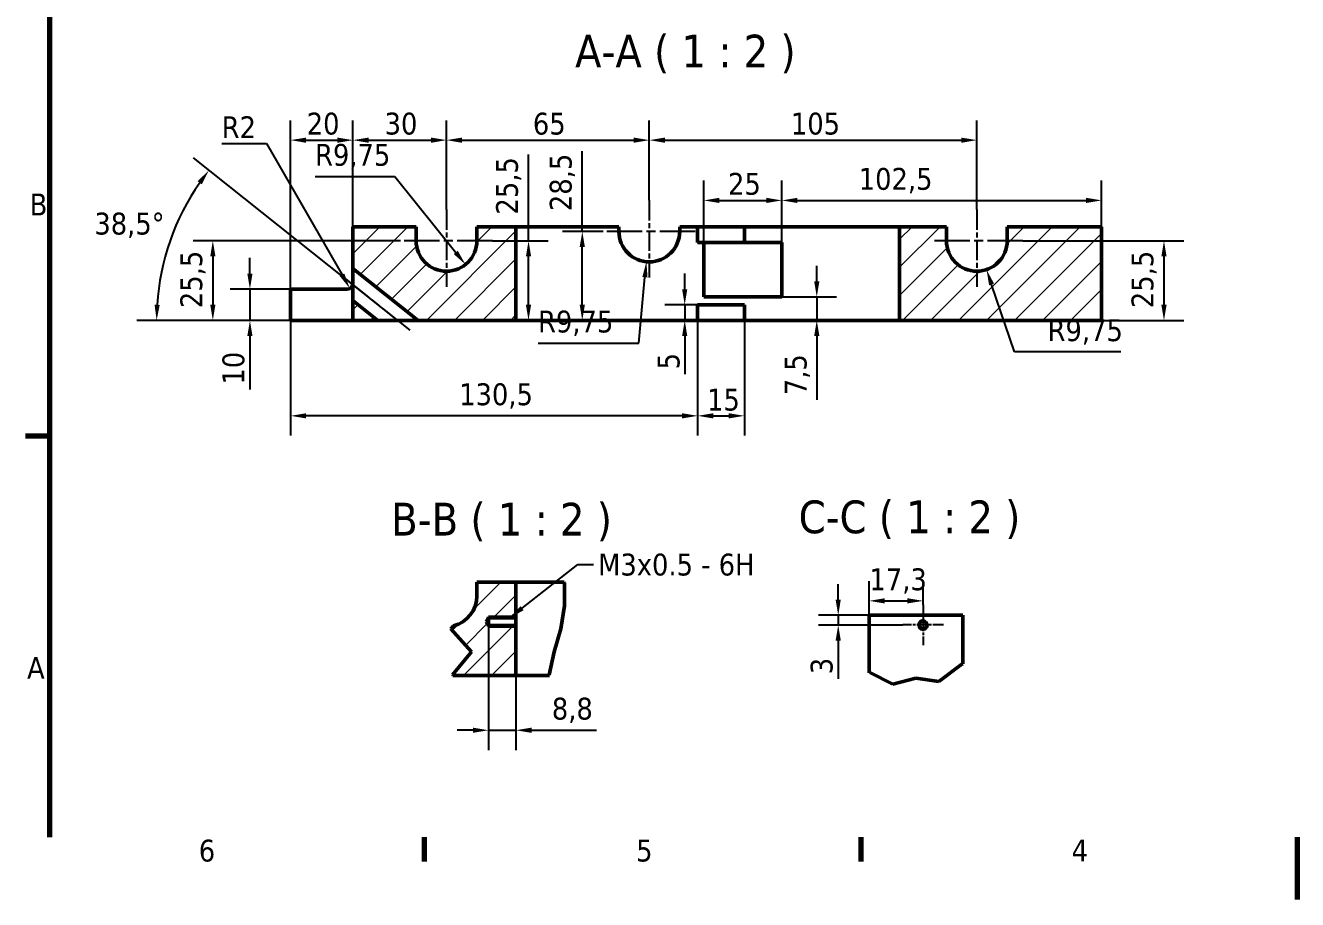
# Model space of a CAD drawing. Header units: millimetres. Extents: x 0 to 840, y 0 to 594.
# Drawn here: x 12.2 to 420, y 0 to 280.1 of the extents above; entities that cross this region are included whole.
import ezdxf

# ---------------------------------------------------------------- set-up
doc = ezdxf.new("R2010")
doc.units = ezdxf.units.MM
doc.header["$LTSCALE"] = 2
doc.linetypes.add('CHAIN', pattern=[0.3543, 0.2362, -0.0295, 0.0591, -0.0295])
for name, color, linetype, lineweight in [('Border (ISO)', 7, 'Continuous', 70), ('Break Line (ISO)', 7, 'Continuous', 50), ('Center Mark (ISO)', 7, 'Continuous', 25), ('Centerline (ISO)', 7, 'Continuous', 25), ('Dimension (ISO)', 7, 'Continuous', 25), ('Hatch (ISO)', 7, 'Continuous', 18), ('Symbol (ISO)', 7, 'Continuous', 25), ('Visible (ISO)', 7, 'Continuous', 50), ('Visible Narrow (ISO)', 7, 'Continuous', 35)]:
    doc.layers.add(name, color=color, linetype=linetype, lineweight=lineweight)
doc.styles.add('Label Text (ISO)', font='tahoma.ttf')
doc.styles.add('Note Text (ISO)', font='tahoma.ttf')
doc.dimstyles.new('Default - Method 1b (ISO)', dxfattribs={"dimscale": 2, "dimtxt": 3.5, "dimasz": 2.5, "dimexe": 3.175, "dimexo": 0, "dimgap": 0.762, "dimtad": 1, "dimtoh": 1, "dimrnd": 1e-08, "dimtxsty": 'Note Text (ISO)', "dimcen": 0.09, "dimdle": 10, "dimclrd": 256, "dimclre": 256, "dimclrt": 256, "dimazin": 2, "dimtfac": 1, "dimtmove": 0, "dimatfit": 3, "dimfxl": 0, "dimtolj": 1, "dimlwd": -1, "dimlwe": -1, "dimarcsym": 0})
doc.dimstyles.new('Default - Method 1b (ISO)$7', dxfattribs={"dimscale": 2, "dimtxt": 3.5, "dimasz": 2.5, "dimexe": 3.175, "dimexo": 0, "dimgap": 0.762, "dimtad": 1, "dimtoh": 1, "dimrnd": 1e-08, "dimtxsty": 'Note Text (ISO)', "dimcen": 0.09, "dimdle": 10, "dimclrd": 256, "dimclre": 256, "dimclrt": 256, "dimazin": 2, "dimtfac": 1, "dimtmove": 0, "dimatfit": 3, "dimfxl": 0, "dimtolj": 1, "dimlwd": -1, "dimlwe": -1, "dimarcsym": 0})
pattern_1 = [(45, (0, 0), (-4.49013, 4.49013), [])]

# ---------------------------------------------------------------- blocks, each defined once
blk = doc.blocks.new('Borders Default Border')
at = {"layer": 'Border (ISO)'}
for p, q in [((10, 74.25), (6.1, 74.25)), ((70, 10), (70, 6.1)), ((140, 10), (140, 6.1))]:
    blk.add_line(p, q, dxfattribs=at)
at = {"layer": 'Border (ISO)', "flags": 128}
for points in [[(10, 10), (10, 287)], [(210, 0), (210, 10)]]:
    blk.add_lwpolyline(points, dxfattribs=at)
at = {"layer": 'Border (ISO)', "char_height": 3.5, "attachment_point": 7, "style": 'Note Text (ISO)'}
for s, insert in [('B', (6.78, 109.63)), ('A', (6.36, 35.38)), ('6', (33.88, 6.03)), ('5', (103.98, 6.03)), ('4', (173.78, 6.1))]:
    blk.add_mtext(s, dxfattribs=dict(at, insert=insert))
blk = doc.blocks.new('*D49')
at = {"layer": 'Defpoints', "color": 0}
for p in [(61.88, 219.1), (117.18, 185.62), (131.63, 185.63), (131.65, 185.62)]:
    blk.add_point(p, dxfattribs=at)
at = {"layer": 'Dimension (ISO)'}
for p, q in [((131.63, 185.63), (66.07, 237.69)), ((117.18, 185.62), (47.91, 185.62))]:
    blk.add_line(p, q, dxfattribs=at)
blk.add_arc((131.65, 185.62), 77.39, 145.2487, 176.2976, dxfattribs=at)
for points in [[(67.39, 230.23), (68.73, 229.23), (71.04, 233.75)], [(55.25, 190.59), (53.59, 190.64), (54.26, 185.62)]]:
    blk.add_solid(points, dxfattribs=at)
at = {"layer": 'Dimension (ISO)', "insert": (34.29, 220.14), "char_height": 7, "attachment_point": 1, "style": 'Note Text (ISO)'}
blk.add_mtext('\\A1;38,5°', dxfattribs=at)
blk = doc.blocks.new('*D50')
at = {"layer": 'Defpoints', "color": 0}
for p in [(115.18, 197.62), (116.17, 195.88)]:
    blk.add_point(p, dxfattribs=at)
at = {"layer": 'Dimension (ISO)'}
for p, q in [((75.11, 242.35), (89.49, 242.35)), ((89.49, 242.35), (113.68, 200.22))]:
    blk.add_line(p, q, dxfattribs=at)
blk.add_solid([(114.41, 200.64), (112.96, 199.81), (116.17, 195.88)], dxfattribs=at)
at = {"layer": 'Dimension (ISO)', "insert": (75.11, 251.02), "char_height": 7, "attachment_point": 1, "style": 'Note Text (ISO)'}
blk.add_mtext('\\A1;R2', dxfattribs=at)
blk = doc.blocks.new('*D51')
at = {"layer": 'Defpoints', "color": 0}
for p in [(99.18, 195.62), (84.16, 185.62), (99.18, 185.62)]:
    blk.add_point(p, dxfattribs=at)
at = {"layer": 'Dimension (ISO)'}
for p, q in [((84.16, 200.62), (84.16, 205.62)), ((99.18, 195.62), (77.81, 195.62)), ((84.16, 195.62), (84.16, 185.62)), ((99.18, 185.62), (77.81, 185.62)), ((84.16, 180.62), (84.16, 163.51))]:
    blk.add_line(p, q, dxfattribs=at)
for points in [[(83.33, 200.62), (84.99, 200.62), (84.16, 195.62)], [(83.33, 180.62), (84.99, 180.62), (84.16, 185.62)]]:
    blk.add_solid(points, dxfattribs=at)
at = {"layer": 'Dimension (ISO)', "insert": (75.35, 165.04), "char_height": 7, "attachment_point": 1, "rotation": 90, "style": 'Note Text (ISO)'}
blk.add_mtext('\\A1;10', dxfattribs=at)
blk = doc.blocks.new('*D52')
at = {"layer": 'Defpoints', "color": 0}
for p in [(117.18, 243.38), (117.18, 215.62), (97.18, 195.62)]:
    blk.add_point(p, dxfattribs=at)
at = {"layer": 'Dimension (ISO)'}
for p, q in [((97.18, 195.62), (97.18, 249.73)), ((117.18, 215.62), (117.18, 249.73)), ((102.18, 243.38), (112.18, 243.38))]:
    blk.add_line(p, q, dxfattribs=at)
for points in [[(102.18, 244.21), (102.18, 242.54), (97.18, 243.38)], [(112.18, 244.21), (112.18, 242.54), (117.18, 243.38)]]:
    blk.add_solid(points, dxfattribs=at)
at = {"layer": 'Dimension (ISO)', "insert": (102.37, 252.19), "char_height": 7, "attachment_point": 1, "style": 'Note Text (ISO)'}
blk.add_mtext('\\A1;20', dxfattribs=at)
blk = doc.blocks.new('*D53')
at = {"layer": 'Defpoints', "color": 0}
for p in [(147.18, 243.38), (147.18, 221.12), (117.18, 215.62)]:
    blk.add_point(p, dxfattribs=at)
at = {"layer": 'Dimension (ISO)'}
for p, q in [((117.18, 215.62), (117.18, 249.73)), ((147.18, 221.12), (147.18, 249.73)), ((122.18, 243.38), (142.18, 243.38))]:
    blk.add_line(p, q, dxfattribs=at)
for points in [[(122.18, 244.21), (122.18, 242.54), (117.18, 243.38)], [(142.18, 244.21), (142.18, 242.54), (147.18, 243.38)]]:
    blk.add_solid(points, dxfattribs=at)
at = {"layer": 'Dimension (ISO)', "insert": (127.34, 252.19), "char_height": 7, "attachment_point": 1, "style": 'Note Text (ISO)'}
blk.add_mtext('\\A1;30', dxfattribs=at)
blk = doc.blocks.new('*D54')
at = {"layer": 'Defpoints', "color": 0}
for p in [(212.18, 243.38), (147.18, 221.12), (212.18, 224.12)]:
    blk.add_point(p, dxfattribs=at)
at = {"layer": 'Dimension (ISO)'}
for p, q in [((147.18, 221.12), (147.18, 249.73)), ((212.18, 224.12), (212.18, 249.73)), ((152.18, 243.38), (207.18, 243.38))]:
    blk.add_line(p, q, dxfattribs=at)
for points in [[(152.18, 244.21), (152.18, 242.54), (147.18, 243.38)], [(207.18, 244.21), (207.18, 242.54), (212.18, 243.38)]]:
    blk.add_solid(points, dxfattribs=at)
at = {"layer": 'Dimension (ISO)', "insert": (174.87, 252.18), "char_height": 7, "attachment_point": 1, "style": 'Note Text (ISO)'}
blk.add_mtext('\\A1;65', dxfattribs=at)
blk = doc.blocks.new('*D55')
at = {"layer": 'Defpoints', "color": 0}
for p in [(317.18, 243.38), (212.18, 224.12), (317.18, 221.12)]:
    blk.add_point(p, dxfattribs=at)
at = {"layer": 'Dimension (ISO)'}
for p, q in [((212.18, 224.12), (212.18, 249.73)), ((317.18, 221.12), (317.18, 249.73)), ((217.18, 243.38), (312.18, 243.38))]:
    blk.add_line(p, q, dxfattribs=at)
for points in [[(217.18, 244.21), (217.18, 242.54), (212.18, 243.38)], [(312.18, 244.21), (312.18, 242.54), (317.18, 243.38)]]:
    blk.add_solid(points, dxfattribs=at)
at = {"layer": 'Dimension (ISO)', "insert": (257.58, 252.19), "char_height": 7, "attachment_point": 1, "style": 'Note Text (ISO)'}
blk.add_mtext('\\A1;105', dxfattribs=at)
blk = doc.blocks.new('*D56')
at = {"layer": 'Defpoints', "color": 0}
for p in [(227.68, 185.62), (242.68, 185.62), (242.68, 155.03)]:
    blk.add_point(p, dxfattribs=at)
at = {"layer": 'Dimension (ISO)'}
for p, q in [((227.68, 185.62), (227.68, 148.68)), ((242.68, 185.62), (242.68, 148.68)), ((232.68, 155.03), (237.68, 155.03))]:
    blk.add_line(p, q, dxfattribs=at)
for points in [[(232.68, 155.86), (232.68, 154.2), (227.68, 155.03)], [(237.68, 155.86), (237.68, 154.2), (242.68, 155.03)]]:
    blk.add_solid(points, dxfattribs=at)
at = {"layer": 'Dimension (ISO)', "insert": (230.7, 163.72), "char_height": 7, "attachment_point": 1, "style": 'Note Text (ISO)'}
blk.add_mtext('\\A1;15', dxfattribs=at)
blk = doc.blocks.new('*D57')
at = {"layer": 'Defpoints', "color": 0}
for p in [(227.68, 190.62), (223.54, 185.62), (227.68, 185.62)]:
    blk.add_point(p, dxfattribs=at)
at = {"layer": 'Dimension (ISO)'}
for p, q in [((223.54, 195.62), (223.54, 200.62)), ((227.68, 190.62), (217.19, 190.62)), ((223.54, 190.62), (223.54, 185.62)), ((227.68, 185.62), (217.19, 185.62)), ((223.54, 180.62), (223.54, 168.4))]:
    blk.add_line(p, q, dxfattribs=at)
for points in [[(222.7, 195.62), (224.37, 195.62), (223.54, 190.62)], [(222.7, 180.62), (224.37, 180.62), (223.54, 185.62)]]:
    blk.add_solid(points, dxfattribs=at)
at = {"layer": 'Dimension (ISO)', "insert": (214.87, 169.92), "char_height": 7, "attachment_point": 1, "rotation": 90, "style": 'Note Text (ISO)'}
blk.add_mtext('\\A1;5', dxfattribs=at)
blk = doc.blocks.new('*D58')
at = {"layer": 'Defpoints', "color": 0}
for p in [(97.18, 185.62), (227.68, 185.62), (97.18, 155.03)]:
    blk.add_point(p, dxfattribs=at)
at = {"layer": 'Dimension (ISO)'}
for p, q in [((97.18, 185.62), (97.18, 148.68)), ((227.68, 185.62), (227.68, 148.68)), ((222.68, 155.03), (102.18, 155.03))]:
    blk.add_line(p, q, dxfattribs=at)
for points in [[(102.18, 155.86), (102.18, 154.2), (97.18, 155.03)], [(222.68, 155.86), (222.68, 154.2), (227.68, 155.03)]]:
    blk.add_solid(points, dxfattribs=at)
at = {"layer": 'Dimension (ISO)', "insert": (151.24, 165.44), "char_height": 7, "attachment_point": 1, "style": 'Note Text (ISO)'}
blk.add_mtext('\\A1;130,5', dxfattribs=at)
blk = doc.blocks.new('*D59')
at = {"layer": 'Defpoints', "color": 0}
for p in [(132.43, 211.12), (72.27, 185.62), (138.08, 185.62)]:
    blk.add_point(p, dxfattribs=at)
at = {"layer": 'Dimension (ISO)'}
for p, q in [((132.43, 211.12), (65.92, 211.12)), ((72.27, 206.12), (72.27, 190.62)), ((138.08, 185.62), (65.92, 185.62))]:
    blk.add_line(p, q, dxfattribs=at)
for points in [[(71.44, 206.12), (73.11, 206.12), (72.27, 211.12)], [(71.44, 190.62), (73.11, 190.62), (72.27, 185.62)]]:
    blk.add_solid(points, dxfattribs=at)
at = {"layer": 'Dimension (ISO)', "insert": (61.86, 189.54), "char_height": 7, "attachment_point": 1, "rotation": 90, "style": 'Note Text (ISO)'}
blk.add_mtext('\\A1;25,5', dxfattribs=at)
blk = doc.blocks.new('*D60')
at = {"layer": 'Defpoints', "color": 0}
for p in [(254.68, 193.12), (265.88, 185.62), (271.13, 185.62)]:
    blk.add_point(p, dxfattribs=at)
at = {"layer": 'Dimension (ISO)'}
for p, q in [((265.88, 198.12), (265.88, 203.12)), ((254.68, 193.12), (272.23, 193.12)), ((265.88, 193.12), (265.88, 185.62)), ((265.88, 180.62), (265.88, 160.11))]:
    blk.add_line(p, q, dxfattribs=at)
for points in [[(265.04, 198.12), (266.71, 198.12), (265.88, 193.12)], [(265.04, 180.62), (266.71, 180.62), (265.88, 185.62)]]:
    blk.add_solid(points, dxfattribs=at)
at = {"layer": 'Dimension (ISO)', "insert": (255.61, 161.64), "char_height": 7, "attachment_point": 1, "rotation": 90, "style": 'Note Text (ISO)'}
blk.add_mtext('\\A1;7,5', dxfattribs=at)
blk = doc.blocks.new('*D61')
at = {"layer": 'Defpoints', "color": 0}
for p in [(254.68, 224.07), (229.68, 210.62), (254.68, 210.62)]:
    blk.add_point(p, dxfattribs=at)
at = {"layer": 'Dimension (ISO)'}
for p, q in [((229.68, 210.62), (229.68, 230.42)), ((254.68, 210.62), (254.68, 230.42)), ((234.68, 224.07), (249.68, 224.07))]:
    blk.add_line(p, q, dxfattribs=at)
for points in [[(234.68, 224.91), (234.68, 223.24), (229.68, 224.07)], [(249.68, 224.91), (249.68, 223.24), (254.68, 224.07)]]:
    blk.add_solid(points, dxfattribs=at)
at = {"layer": 'Dimension (ISO)', "insert": (237.43, 232.89), "char_height": 7, "attachment_point": 1, "style": 'Note Text (ISO)'}
blk.add_mtext('\\A1;25', dxfattribs=at)
blk = doc.blocks.new('*D62')
at = {"layer": 'Defpoints', "color": 0}
for p in [(357.18, 224.07), (357.18, 215.62), (254.68, 210.62)]:
    blk.add_point(p, dxfattribs=at)
at = {"layer": 'Dimension (ISO)'}
for p, q in [((254.68, 210.62), (254.68, 230.42)), ((357.18, 215.62), (357.18, 230.42)), ((259.68, 224.07), (352.18, 224.07))]:
    blk.add_line(p, q, dxfattribs=at)
for points in [[(259.68, 224.91), (259.68, 223.24), (254.68, 224.07)], [(352.18, 224.91), (352.18, 223.24), (357.18, 224.07)]]:
    blk.add_solid(points, dxfattribs=at)
at = {"layer": 'Dimension (ISO)', "insert": (279.33, 234.48), "char_height": 7, "attachment_point": 1, "style": 'Note Text (ISO)'}
blk.add_mtext('\\A1;102,5', dxfattribs=at)
blk = doc.blocks.new('*D63')
at = {"layer": 'Defpoints', "color": 0}
for p in [(147.18, 211.12), (153.27, 203.51)]:
    blk.add_point(p, dxfattribs=at)
at = {"layer": 'Dimension (ISO)'}
for p, q in [((105.05, 231.77), (130.62, 231.77)), ((130.62, 231.77), (150.15, 207.41))]:
    blk.add_line(p, q, dxfattribs=at)
blk.add_solid([(150.8, 207.93), (149.5, 206.89), (153.27, 203.51)], dxfattribs=at)
at = {"layer": 'Dimension (ISO)', "insert": (105.05, 242.18), "char_height": 7, "attachment_point": 1, "style": 'Note Text (ISO)'}
blk.add_mtext('\\A1;R9,75', dxfattribs=at)
blk = doc.blocks.new('*D64')
at = {"layer": 'Defpoints', "color": 0}
for p in [(212.18, 214.12), (211.26, 204.41)]:
    blk.add_point(p, dxfattribs=at)
at = {"layer": 'Dimension (ISO)'}
for p, q in [((208.81, 178.35), (210.79, 199.43)), ((176.54, 178.35), (208.81, 178.35))]:
    blk.add_line(p, q, dxfattribs=at)
blk.add_solid([(209.96, 199.51), (211.62, 199.36), (211.26, 204.41)], dxfattribs=at)
at = {"layer": 'Dimension (ISO)', "insert": (176.54, 188.75), "char_height": 7, "attachment_point": 1, "style": 'Note Text (ISO)'}
blk.add_mtext('\\A1;R9,75', dxfattribs=at)
blk = doc.blocks.new('*D65')
at = {"layer": 'Defpoints', "color": 0}
for p in [(317.18, 211.12), (320.3, 201.88)]:
    blk.add_point(p, dxfattribs=at)
at = {"layer": 'Dimension (ISO)'}
for p, q in [((329.21, 175.56), (321.91, 197.15)), ((363.32, 175.56), (329.21, 175.56))]:
    blk.add_line(p, q, dxfattribs=at)
blk.add_solid([(322.69, 197.41), (321.12, 196.88), (320.3, 201.88)], dxfattribs=at)
at = {"layer": 'Dimension (ISO)', "insert": (339.87, 185.97), "char_height": 7, "attachment_point": 1, "style": 'Note Text (ISO)'}
blk.add_mtext('\\A1;R9,75', dxfattribs=at)
blk = doc.blocks.new('*D66')
at = {"layer": 'Defpoints', "color": 0}
for p in [(331.93, 211.12), (357.18, 185.62), (377.18, 185.62)]:
    blk.add_point(p, dxfattribs=at)
at = {"layer": 'Dimension (ISO)'}
for p, q in [((331.93, 211.12), (383.53, 211.12)), ((377.18, 206.12), (377.18, 190.62)), ((357.18, 185.62), (383.53, 185.62))]:
    blk.add_line(p, q, dxfattribs=at)
for points in [[(376.34, 206.12), (378.01, 206.12), (377.18, 211.12)], [(376.34, 190.62), (378.01, 190.62), (377.18, 185.62)]]:
    blk.add_solid(points, dxfattribs=at)
at = {"layer": 'Dimension (ISO)', "insert": (366.77, 189.54), "char_height": 7, "attachment_point": 1, "rotation": 90, "style": 'Note Text (ISO)'}
blk.add_mtext('\\A1;25,5', dxfattribs=at)
blk = doc.blocks.new('*D67')
at = {"layer": 'Defpoints', "color": 0}
for p in [(161.93, 211.12), (169.43, 185.62), (173.47, 185.62)]:
    blk.add_point(p, dxfattribs=at)
at = {"layer": 'Dimension (ISO)'}
for p, q in [((173.47, 211.12), (173.47, 238.73)), ((161.93, 211.12), (179.82, 211.12)), ((173.47, 190.62), (173.47, 206.12)), ((169.43, 185.62), (179.82, 185.62))]:
    blk.add_line(p, q, dxfattribs=at)
for points in [[(172.64, 206.12), (174.3, 206.12), (173.47, 211.12)], [(172.64, 190.62), (174.3, 190.62), (173.47, 185.62)]]:
    blk.add_solid(points, dxfattribs=at)
at = {"layer": 'Dimension (ISO)', "insert": (163.06, 219.54), "char_height": 7, "attachment_point": 1, "rotation": 90, "style": 'Note Text (ISO)'}
blk.add_mtext('\\A1;25,5', dxfattribs=at)
blk = doc.blocks.new('*D68')
at = {"layer": 'Defpoints', "color": 0}
for p in [(197.43, 214.12), (190.71, 185.62), (190.71, 185.62)]:
    blk.add_point(p, dxfattribs=at)
at = {"layer": 'Dimension (ISO)'}
for p, q in [((190.71, 214.12), (190.71, 239.83)), ((197.43, 214.12), (184.36, 214.12)), ((190.71, 190.62), (190.71, 209.12))]:
    blk.add_line(p, q, dxfattribs=at)
for points in [[(189.87, 209.12), (191.54, 209.12), (190.71, 214.12)], [(189.87, 190.62), (191.54, 190.62), (190.71, 185.62)]]:
    blk.add_solid(points, dxfattribs=at)
at = {"layer": 'Dimension (ISO)', "insert": (180.28, 220.64), "char_height": 7, "attachment_point": 1, "rotation": 90, "style": 'Note Text (ISO)'}
blk.add_mtext('\\A1;28,5', dxfattribs=at)
blk = doc.blocks.new('*D71')
at = {"layer": 'Defpoints', "color": 0}
for p in [(282.67, 91.12), (272.75, 87.99), (293.45, 87.99)]:
    blk.add_point(p, dxfattribs=at)
at = {"layer": 'Dimension (ISO)'}
for p, q in [((272.75, 96.12), (272.75, 101.12)), ((282.67, 91.12), (266.4, 91.12)), ((272.75, 91.12), (272.75, 87.99)), ((293.45, 87.99), (266.4, 87.99)), ((272.75, 82.99), (272.75, 70.69))]:
    blk.add_line(p, q, dxfattribs=at)
for points in [[(271.92, 96.12), (273.58, 96.12), (272.75, 91.12)], [(271.92, 82.99), (273.58, 82.99), (272.75, 87.99)]]:
    blk.add_solid(points, dxfattribs=at)
at = {"layer": 'Dimension (ISO)', "insert": (263.93, 72.22), "char_height": 7, "attachment_point": 1, "rotation": 90, "style": 'Note Text (ISO)'}
blk.add_mtext('\\A1;3', dxfattribs=at)
blk = doc.blocks.new('*D72')
at = {"layer": 'Defpoints', "color": 0}
for p in [(299.95, 95.73), (299.95, 94.49), (282.67, 89.12)]:
    blk.add_point(p, dxfattribs=at)
at = {"layer": 'Dimension (ISO)'}
for p, q in [((282.67, 89.12), (282.67, 102.08)), ((299.95, 94.49), (299.95, 102.08)), ((287.67, 95.73), (294.95, 95.73))]:
    blk.add_line(p, q, dxfattribs=at)
for points in [[(287.67, 96.57), (287.67, 94.9), (282.67, 95.73)], [(294.95, 96.57), (294.95, 94.9), (299.95, 95.73)]]:
    blk.add_solid(points, dxfattribs=at)
at = {"layer": 'Dimension (ISO)', "insert": (282.77, 106.14), "char_height": 7, "attachment_point": 1, "style": 'Note Text (ISO)'}
blk.add_mtext('\\A1;17,3', dxfattribs=at)
blk = doc.blocks.new('*D73')
at = {"layer": 'Defpoints', "color": 0}
for p in [(160.63, 87.56), (169.43, 87.83), (169.43, 54.26)]:
    blk.add_point(p, dxfattribs=at)
at = {"layer": 'Dimension (ISO)'}
for p, q in [((160.63, 87.56), (160.63, 47.91)), ((169.43, 87.83), (169.43, 47.91)), ((155.63, 54.26), (150.63, 54.26)), ((160.63, 54.26), (169.43, 54.26)), ((174.43, 54.26), (195.21, 54.26))]:
    blk.add_line(p, q, dxfattribs=at)
for points in [[(155.63, 55.1), (155.63, 53.43), (160.63, 54.26)], [(174.43, 55.1), (174.43, 53.43), (169.43, 54.26)]]:
    blk.add_solid(points, dxfattribs=at)
at = {"layer": 'Dimension (ISO)', "insert": (180.95, 64.69), "char_height": 7, "attachment_point": 1, "style": 'Note Text (ISO)'}
blk.add_mtext('\\A1;8,8', dxfattribs=at)

msp = doc.modelspace()

# ---------------------------------------------------------------- hatches: boundary and pattern name
at = {"layer": 'Hatch (ISO)'}
h = msp.add_hatch(dxfattribs=at)
h.set_pattern_fill('ANSI31', color=256, scale=50.8, style=0)
h.set_pattern_definition(pattern_1)
h.paths.add_polyline_path([(125.2167, 185.6187), (117.1766, 192.0035), (117.1766, 185.6187)])
edge = h.paths.add_edge_path()
edge.add_line((169.4266, 185.6187), (169.4266, 215.6187))
edge.add_line((169.4266, 215.6187), (156.9266, 215.6187))
edge.add_line((156.9266, 215.6187), (156.9266, 211.1187))
edge.add_ellipse((147.1766, 211.1187), major_axis=(0, -9.75), ratio=1, start_angle=270, end_angle=450, ccw=False)
edge.add_line((137.4266, 211.1187), (137.4266, 215.6187))
edge.add_line((137.4266, 215.6187), (117.1766, 215.6187))
edge.add_line((117.1766, 215.6187), (117.1766, 202.2192))
edge.add_line((117.1766, 202.2192), (138.0809, 185.6187))
edge.add_line((138.0809, 185.6187), (169.4266, 185.6187))
edge = h.paths.add_edge_path()
edge.add_line((357.1766, 215.6187), (326.9266, 215.6187))
edge.add_line((326.9266, 215.6187), (326.9266, 211.1187))
edge.add_ellipse((317.1766, 211.1187), major_axis=(0, -9.75), ratio=1, start_angle=270, end_angle=450, ccw=False)
edge.add_line((307.4266, 211.1187), (307.4266, 215.6187))
edge.add_line((307.4266, 215.6187), (292.4266, 215.6187))
edge.add_line((292.4266, 215.6187), (292.4266, 185.6187))
edge.add_line((292.4266, 185.6187), (357.1766, 185.6187))
edge.add_line((357.1766, 185.6187), (357.1766, 215.6187))
h = msp.add_hatch(dxfattribs=at)
h.set_pattern_fill('ANSI31', color=256, scale=50.8, style=0)
h.set_pattern_definition(pattern_1)
edge = h.paths.add_edge_path()
edge.add_line((149.1695, 71.7681), (169.4266, 71.7681))
edge.add_line((169.4266, 71.7681), (169.4266, 87.8261))
edge.add_line((169.4266, 87.8261), (160.6266, 87.8261))
edge.add_line((160.6266, 87.8261), (159.8878, 89.0556))
edge.add_line((159.8878, 89.0556), (160.6266, 90.2851))
edge.add_line((160.6266, 90.2851), (169.4266, 90.2851))
edge.add_line((169.4266, 90.2851), (169.4266, 101.7681))
edge.add_line((169.4266, 101.7681), (156.9266, 101.7681))
edge.add_line((156.9266, 101.7681), (156.9266, 97.2681))
edge.add_ellipse((147.1766, 97.2681), major_axis=(0, -9.75), ratio=1, start_angle=13.165755, end_angle=90, ccw=False)
edge.add_line((149.3973, 87.7744), (148.5169, 86.7681))
edge.add_line((148.5169, 86.7681), (155.1427, 79.3943))
edge.add_line((155.1427, 79.3943), (149.1438, 72.0205))
edge.add_line((149.1438, 72.0205), (149.1695, 71.7681))

# ---------------------------------------------------------------- linework, layer by layer
at = {"layer": 'Break Line (ISO)'}
for p, q in [((184.8887, 101.7681), (185.0179, 101.5156)), ((185.0179, 101.5156), (184.9942, 94.1418)), ((184.9942, 94.1418), (183.8089, 86.7681)), ((149.3973, 87.7744), (148.5169, 86.7681)), ((148.5169, 86.7681), (155.1427, 79.3943)), ((183.8089, 86.7681), (181.7173, 79.3943)), ((155.1427, 79.3943), (149.1438, 72.0205)), ((181.7173, 79.3943), (180.0985, 72.0205)), ((312.4147, 75.4845), (305.0409, 69.8996)), ((312.6672, 75.5949), (312.4147, 75.4845)), ((149.1438, 72.0205), (149.1695, 71.7681)), ((180.0985, 72.0205), (180.1928, 71.7681)), ((282.9196, 72.7459), (282.6672, 72.6303)), ((290.2934, 68.9919), (282.9196, 72.7459)), ((297.6672, 70.9845), (290.2934, 68.9919)), ((305.0409, 69.8996), (297.6672, 70.9845))]:
    msp.add_line(p, q, dxfattribs=at)
at = {"layer": 'Center Mark (ISO)', "linetype": 'CHAIN', "ltscale": 13.751092}
for p, q in [((147.1766, 221.1187), (147.1766, 196.3687)), ((212.1766, 224.1187), (212.1766, 199.3687)), ((317.1766, 221.1187), (317.1766, 196.3687))]:
    msp.add_line(p, q, dxfattribs=at)
at = {"layer": 'Center Mark (ISO)', "linetype": 'CHAIN', "ltscale": 23.990969}
for p, q in [((226.9266, 214.1187), (197.4266, 214.1187)), ((161.9266, 211.1187), (132.4266, 211.1187)), ((331.9266, 211.1187), (302.4266, 211.1187))]:
    msp.add_line(p, q, dxfattribs=at)
at = {"layer": 'Center Mark (ISO)', "linetype": 'CHAIN', "ltscale": 7.222748}
for p, q in [((299.9547, 94.4945), (299.9547, 81.4945)), ((306.4547, 87.9945), (293.4547, 87.9945))]:
    msp.add_line(p, q, dxfattribs=at)
at = {"layer": 'Centerline (ISO)', "linetype": 'CHAIN', "ltscale": 23.990969}
msp.add_line((135.5643, 182.5093), (113.261, 200.2208), dxfattribs=at)
at = {"layer": 'Visible (ISO)'}
for p, q in [((137.4266, 215.6187), (117.1766, 215.6187)), ((117.1766, 215.6187), (117.1766, 202.2192)), ((137.4266, 211.1187), (137.4266, 215.6187)), ((169.4266, 215.6187), (156.9266, 215.6187)), ((156.9266, 215.6187), (156.9266, 211.1187)), ((169.4266, 185.6187), (169.4266, 215.6187)), ((179.4266, 215.6187), (169.4266, 215.6187)), ((179.4266, 215.6187), (202.4266, 215.6187)), ((202.4266, 215.6187), (202.4266, 214.1187)), ((221.9266, 215.6187), (227.6766, 215.6187)), ((221.9266, 214.1187), (221.9266, 215.6187)), ((227.6766, 215.6187), (242.6766, 215.6187)), ((227.6766, 215.6187), (227.6766, 210.6187)), ((242.6766, 215.6187), (282.4266, 215.6187)), ((242.6766, 210.6187), (242.6766, 215.6187)), ((292.4266, 215.6187), (282.4266, 215.6187)), ((307.4266, 215.6187), (292.4266, 215.6187)), ((292.4266, 215.6187), (292.4266, 185.6187)), ((307.4266, 211.1187), (307.4266, 215.6187)), ((357.1766, 215.6187), (326.9266, 215.6187)), ((326.9266, 215.6187), (326.9266, 211.1187)), ((357.1766, 185.6187), (357.1766, 215.6187)), ((242.6766, 210.6187), (227.6766, 210.6187)), ((229.6766, 193.1187), (229.6766, 210.6187)), ((242.6766, 210.6187), (254.6766, 210.6187)), ((254.6766, 210.6187), (254.6766, 193.1187)), ((117.1766, 202.2192), (138.0809, 185.6187)), ((117.1766, 192.0035), (117.1766, 202.2192)), ((97.1766, 195.6187), (99.1766, 195.6187)), ((97.1766, 195.6187), (97.1766, 185.6187)), ((99.1766, 195.6187), (115.1766, 195.6187)), ((125.2167, 185.6187), (117.1766, 192.0035)), ((117.1766, 192.0035), (117.1766, 185.6187)), ((254.6766, 193.1187), (229.6766, 193.1187)), ((227.6766, 190.6187), (242.6766, 190.6187)), ((227.6766, 190.6187), (227.6766, 185.6187)), ((242.6766, 185.6187), (242.6766, 190.6187)), ((99.1766, 185.6187), (97.1766, 185.6187)), ((115.1766, 185.6187), (99.1766, 185.6187)), ((115.1766, 185.6187), (117.1766, 185.6187)), ((117.1766, 185.6187), (125.2167, 185.6187)), ((138.0809, 185.6187), (125.2167, 185.6187)), ((138.0809, 185.6187), (169.4266, 185.6187)), ((169.4266, 185.6187), (179.4266, 185.6187)), ((227.6766, 185.6187), (179.4266, 185.6187)), ((242.6766, 185.6187), (227.6766, 185.6187)), ((282.4266, 185.6187), (242.6766, 185.6187)), ((282.4266, 185.6187), (292.4266, 185.6187)), ((292.4266, 185.6187), (357.1766, 185.6187)), ((169.4266, 101.7681), (156.9266, 101.7681)), ((156.9266, 101.7681), (156.9266, 97.2681)), ((169.4266, 90.2851), (169.4266, 101.7681)), ((179.4266, 101.7681), (169.4266, 101.7681)), ((179.4266, 101.7681), (184.8887, 101.7681)), ((159.8878, 89.0556), (160.6266, 90.2851)), ((160.6266, 87.5556), (160.6266, 90.5556)), ((160.6266, 90.2851), (169.4266, 90.2851)), ((160.6266, 87.8261), (160.6266, 90.2851)), ((169.4266, 90.2851), (169.4266, 87.8261)), ((282.6672, 89.122), (282.6672, 91.122)), ((312.6672, 91.122), (282.6672, 91.122)), ((312.6672, 91.122), (312.6672, 89.122)), ((160.6266, 87.8261), (159.8878, 89.0556)), ((169.4266, 87.8261), (160.6266, 87.8261)), ((169.4266, 71.7681), (169.4266, 87.8261)), ((282.6672, 72.6303), (282.6672, 89.122)), ((312.6672, 89.122), (312.6672, 75.5949)), ((149.1695, 71.7681), (169.4266, 71.7681)), ((169.4266, 71.7681), (179.4266, 71.7681)), ((180.1928, 71.7681), (179.4266, 71.7681))]:
    msp.add_line(p, q, dxfattribs=at)
for centre, radius, start, end in [((212.1766, 214.1187), 9.75, 180, 0), ((147.1766, 211.1187), 9.75, 180, 0), ((317.1766, 211.1187), 9.75, 180, 0), ((115.1766, 197.6187), 2, 270, 0), ((147.1766, 97.2681), 9.75, 283.165755, 0), ((299.9547, 87.9945), 1.2295, 113.502964, 66.497036)]:
    msp.add_arc(centre, radius, start, end, dxfattribs=at)
msp.add_open_spline([(299.4644, 89.122), (299.5063, 89.1402), (299.5496, 89.1562), (299.7132, 89.2065), (299.8387, 89.224), (300.0707, 89.224), (300.1961, 89.2065), (300.3597, 89.1562), (300.4031, 89.1402), (300.445, 89.122)], degree=3, knots=[1.1022345925, 1.1022345925, 1.1022345925, 1.1022345925, 1.1150754955, 1.1150754955, 1.149880012, 1.149880012, 1.1846845284, 1.1846845284, 1.1975254315, 1.1975254315, 1.1975254315, 1.1975254315], dxfattribs=at)
at = {"layer": 'Visible Narrow (ISO)'}
for p, q in [((169.4266, 90.5556), (160.6266, 90.5556)), ((160.6266, 87.5556), (169.4266, 87.5556))]:
    msp.add_line(p, q, dxfattribs=at)
msp.add_arc((299.9547, 87.9945), 1.5, 131.265043, 350, dxfattribs=at)
msp.add_open_spline([(300.2152, 89.4717), (300.1276, 89.4871), (300.0399, 89.4945), (299.9547, 89.4945), (299.7641, 89.4945), (299.5613, 89.4559), (299.2243, 89.3148), (299.084, 89.2261), (298.9654, 89.122)], degree=3, knots=[-0.02556983, -0.02556983, -0.02556983, -0.02556983, 0, 0, 0, 0.057186728, 0.057186728, 0.103568356, 0.103568356, 0.103568356, 0.103568356], dxfattribs=at)

# ---------------------------------------------------------------- block references
at = {"xscale": 2, "yscale": 2, "zscale": 2}
msp.add_blockref('Borders Default Border', (0, 0), dxfattribs=at)

# ---------------------------------------------------------------- texts
at = {"layer": 'Symbol (ISO)', "char_height": 10.5, "attachment_point": 7, "style": 'Label Text (ISO)'}
for s, insert in [('A-A ( 1 : 2 )', (188.3801, 264.7785)), ('B-B ( 1 : 2 )', (129.4507, 114.7681)), ('C-C ( 1 : 2 )', (260.0702, 115.5053))]:
    msp.add_mtext(s, dxfattribs=dict(at, insert=insert))
at = {"layer": 'Symbol (ISO)', "insert": (195.7973, 110.8619), "char_height": 7, "width": 52.641136, "attachment_point": 1, "line_spacing_factor": 0.6125, "style": 'Note Text (ISO)'}
msp.add_mtext('M3x0.5 - 6H', dxfattribs=at)

# ---------------------------------------------------------------- dimensions: what is measured, and where the dimension line sits
at = {"layer": 'Dimension (ISO)'}
for center, mpoint, picture, middle in [((115.1766, 197.6187), (116.1726, 195.8844), '*D50', (80.155, 242.3485)), ((147.1766, 211.1187), (153.2744, 203.5109), '*D63', (116.7769, 231.7732)), ((212.1766, 214.1187), (211.2631, 204.4116), '*D64', (188.2578, 178.3481)), ((317.1766, 211.1187), (320.3024, 201.8834), '*D65', (351.5939, 175.5621))]:
    dim = msp.add_radius_dim(center=center, mpoint=mpoint, dimstyle='Default - Method 1b (ISO)', override={"dimgap": 0.762, "dimtih": 1, "dimdec": 2, "dimlfac": 1, "dimcen": 0, "dimtol": 0, "dimlim": 0, "dimtp": 0, "dimtm": 0, "dimtdec": 2, "dimtofl": 0}, dxfattribs=at)
    dim.commit()
    dim.dimension.update_dxf_attribs({"geometry": picture, "text_midpoint": middle, "dimtype": 164})
for base, p1, p2, angle, override, picture, middle in [((117.1766, 243.3767), (97.1766, 195.6187), (117.1766, 215.6187), 180, {"dimgap": 0.762, "dimtoh": 0, "dimdec": 2, "dimtol": 0, "dimlim": 0, "dimtp": 0, "dimtm": 0, "dimtdec": 2, "dimtofl": 0, "dimatfit": 1}, '*D52', (107.1766, 243.3767)), ((147.1766, 243.3767), (117.1766, 215.6187), (147.1766, 221.1187), 180, {"dimgap": 0.762, "dimtoh": 0, "dimdec": 2, "dimtol": 0, "dimlim": 0, "dimtp": 0, "dimtm": 0, "dimtdec": 2, "dimtofl": 0, "dimatfit": 1}, '*D53', (132.1766, 243.3767)), ((212.1766, 243.3767), (147.1766, 221.1187), (212.1766, 224.1187), 180, {"dimgap": 0.762, "dimtoh": 0, "dimdec": 2, "dimtol": 0, "dimlim": 0, "dimtp": 0, "dimtm": 0, "dimtdec": 2, "dimtofl": 0, "dimatfit": 1}, '*D54', (179.6766, 243.3767)), ((317.1766, 243.3767), (212.1766, 224.1187), (317.1766, 221.1187), 180, {"dimgap": 0.762, "dimtoh": 0, "dimdec": 2, "dimtol": 0, "dimlim": 0, "dimtp": 0, "dimtm": 0, "dimtdec": 2, "dimtofl": 0, "dimatfit": 1}, '*D55', (264.6766, 243.3767)), ((173.4703, 185.6187), (161.9266, 211.1187), (169.4266, 185.6187), 90, {"dimgap": 0.762, "dimtoh": 0, "dimdec": 2, "dimtol": 0, "dimlim": 0, "dimtp": 0, "dimtm": 0, "dimtdec": 2, "dimtofl": 0, "dimatfit": 2}, '*D67', (173.4703, 228.3752)), ((190.7068, 185.6187), (197.4266, 214.1187), (190.7068, 185.6187), 90, {"dimgap": 0.762, "dimtoh": 0, "dimdec": 2, "dimse2": 1, "dimtol": 0, "dimlim": 0, "dimtp": 0, "dimtm": 0, "dimtdec": 2, "dimtofl": 0, "dimatfit": 2}, '*D68', (190.7068, 229.4762)), ((357.1766, 224.0721), (254.6766, 210.6187), (357.1766, 215.6187), 180, {"dimgap": 0.762, "dimtoh": 0, "dimdec": 2, "dimtol": 0, "dimlim": 0, "dimtp": 0, "dimtm": 0, "dimtdec": 2, "dimtofl": 0, "dimatfit": 1}, '*D62', (290.5162, 224.0721)), ((72.2735, 185.6187), (132.4266, 211.1187), (138.0809, 185.6187), 90, {"dimgap": 0.762, "dimtoh": 0, "dimdec": 2, "dimtol": 0, "dimlim": 0, "dimtp": 0, "dimtm": 0, "dimtdec": 2, "dimtofl": 0, "dimatfit": 1}, '*D59', (72.2735, 198.3687)), ((377.1766, 185.6187), (331.9266, 211.1187), (357.1766, 185.6187), 90, {"dimgap": 0.762, "dimtoh": 0, "dimdec": 2, "dimtol": 0, "dimlim": 0, "dimtp": 0, "dimtm": 0, "dimtdec": 2, "dimtofl": 0, "dimatfit": 1}, '*D66', (377.1766, 198.3687)), ((84.1601, 185.6187), (99.1766, 195.6187), (99.1766, 185.6187), 270, {"dimgap": 0.762, "dimtoh": 0, "dimdec": 2, "dimtol": 0, "dimlim": 0, "dimtp": 0, "dimtm": 0, "dimtdec": 2, "dimtofl": 1, "dimatfit": 1}, '*D51', (84.1601, 169.5652)), ((223.5351, 185.6187), (227.6766, 190.6187), (227.6766, 185.6187), 90, {"dimgap": 0.762, "dimtoh": 0, "dimdec": 2, "dimtol": 0, "dimlim": 0, "dimtp": 0, "dimtm": 0, "dimtdec": 2, "dimtofl": 1, "dimatfit": 1}, '*D57', (223.5351, 172.0098)), ((265.8766, 185.6187), (254.6766, 193.1187), (271.134, 185.6187), 90, {"dimgap": 0.762, "dimtoh": 0, "dimdec": 2, "dimse2": 1, "dimtol": 0, "dimlim": 0, "dimtp": 0, "dimtm": 0, "dimtdec": 2, "dimtofl": 1, "dimatfit": 1}, '*D60', (265.8766, 167.8657)), ((97.1766, 155.0288), (227.6766, 185.6187), (97.1766, 185.6187), 180, {"dimgap": 0.762, "dimtoh": 0, "dimdec": 2, "dimtol": 0, "dimlim": 0, "dimtp": 0, "dimtm": 0, "dimtdec": 2, "dimtofl": 0, "dimatfit": 1}, '*D58', (162.4266, 155.0288)), ((242.6766, 155.0288), (227.6766, 185.6187), (242.6766, 185.6187), 180, {"dimgap": 0.762, "dimtoh": 0, "dimdec": 2, "dimtol": 0, "dimlim": 0, "dimtp": 0, "dimtm": 0, "dimtdec": 2, "dimtofl": 0, "dimatfit": 1}, '*D56', (235.1766, 155.0288)), ((272.7492, 87.9945), (282.6672, 91.122), (293.4547, 87.9945), 90, {"dimgap": 0.762, "dimtoh": 0, "dimdec": 0, "dimtol": 0, "dimlim": 0, "dimtp": 0, "dimtm": 0, "dimtdec": 2, "dimtofl": 1, "dimatfit": 1}, '*D71', (272.7492, 74.3432)), ((169.4266, 54.2622), (160.6266, 87.5556), (169.4266, 87.8261), 180, {"dimgap": 0.762, "dimtoh": 0, "dimdec": 2, "dimtol": 0, "dimlim": 0, "dimtp": 0, "dimtm": 0, "dimtdec": 2, "dimtofl": 1, "dimatfit": 1}, '*D73', (187.3159, 54.2622))]:
    dim = msp.add_linear_dim(base=base, p1=p1, p2=p2, angle=angle, dimstyle='Default - Method 1b (ISO)', override=override, dxfattribs=at)
    dim.commit()
    dim.dimension.update_dxf_attribs({"geometry": picture, "text_midpoint": middle, "dimtype": 160})
dim = msp.add_angular_dim_3p(base=(61.8778, 219.1011), center=(131.6488, 185.6187), p1=(131.6331, 185.6312), p2=(117.1766, 185.6187), dimstyle='Default - Method 1b (ISO)', override={"dimgap": 0.762, "dimtad": 3, "dimtih": 1, "dimadec": 1, "dimtol": 0, "dimlim": 0, "dimtp": 0, "dimtm": 0, "dimtdec": 2}, dxfattribs=at)
dim.commit()
dim.dimension.update_dxf_attribs({"geometry": '*D49', "text_midpoint": (58.5764, 211.1037), "dimtype": 165})
for base, p1, p2, override, picture, middle in [((254.6766, 224.0721), (229.6766, 210.6187), (254.6766, 210.6187), {"dimgap": 0.762, "dimtoh": 0, "dimdec": 2, "dimtol": 0, "dimlim": 0, "dimtp": 0, "dimtm": 0, "dimtdec": 2, "dimtofl": 0, "dimatfit": 1}, '*D61', (242.1766, 224.0721)), ((299.9547, 95.7332), (282.6672, 89.122), (299.9547, 94.4945), {"dimgap": 0.762, "dimtoh": 0, "dimdec": 1, "dimtol": 0, "dimlim": 0, "dimtp": 0, "dimtm": 0, "dimtdec": 2, "dimtofl": 0, "dimatfit": 1}, '*D72', (291.3109, 95.7332))]:
    dim = msp.add_linear_dim(base=base, p1=p1, p2=p2, dimstyle='Default - Method 1b (ISO)', override=override, dxfattribs=at)
    dim.commit()
    dim.dimension.update_dxf_attribs({"geometry": picture, "text_midpoint": middle, "dimtype": 160})

# ---------------------------------------------------------------- leaders
at = {"layer": 'Symbol (ISO)', "annotation_type": 0, "has_hookline": 1, "hookline_direction": 0, "text_width": 50.7206}
msp.add_leader([(167.4454, 90.2851), (189.2733, 107.3619), (194.2733, 107.3619)], dimstyle='Default - Method 1b (ISO)$7', override={"dimtad": 0}, dxfattribs=at)

doc.saveas('drawing.dxf')
